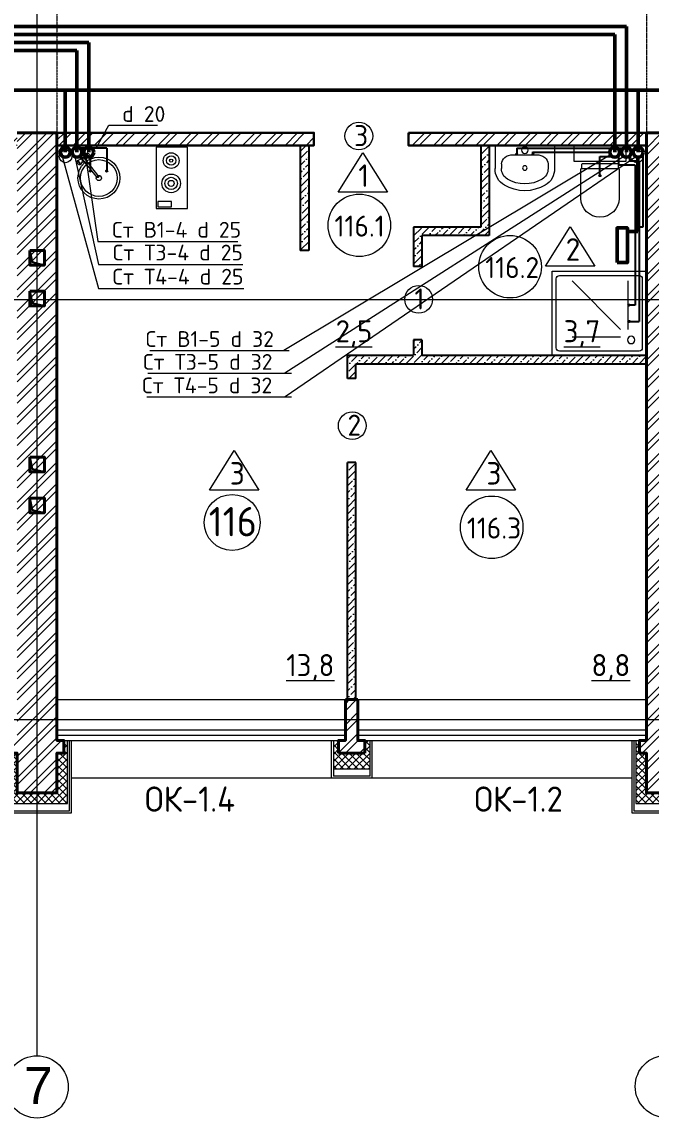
# Model space of a CAD drawing. Header units: millimetres. Extents: x -718 to 68664, y 3859 to 52864.
# Drawn here: x 43199 to 49197, y 27602 to 38046 of the extents above; entities that cross this region are included whole.
import ezdxf

# ---------------------------------------------------------------- set-up
doc = ezdxf.new("R2010")
doc.units = ezdxf.units.MM
doc.linetypes.add('ACAD_ISO02W100', pattern=[15, 12, -3])
doc.linetypes.add('ACAD_ISO04W100', pattern=[30, 24, -3, 0, -3])
doc.layers.add('SANTEH', color=30, linetype='Continuous')
for name, color, linetype, lineweight in [('Text', 7, 'Continuous', 15), ('ВК', 97, 'Continuous', 13), ('ГВС (Т3)', 10, 'Continuous', 50), ('ГВС (Т3)_20', 10, 'Continuous', 25), ('ГВС_циркуляция (Т4)', 6, 'Continuous', 50), ('ГВС_циркуляция (Т4)_20', 6, 'Continuous', 25), ('Ж-б_балка', 144, 'ACAD_ISO02W100', 9), ('Кирпич_перегородки_сущ', 46, 'Continuous', 25), ('Кирпич_стены', 56, 'Continuous', 40), ('Марк_пом', 250, 'Continuous', 15), ('Марка пола', 164, 'Continuous', 20), ('Марка_окна_двери', 166, 'Continuous', 13), ('Оборудование', 19, 'Continuous', 13), ('Окна', 164, 'Continuous', 15), ('Оси', 136, 'ACAD_ISO04W100', 9), ('Перегородки кирпичные новые', 26, 'Continuous', 30), ('Перегородки_новые_CКЦ', 146, 'Continuous', 25), ('Площадь_текст', 198, 'Continuous', 9), ('Утеплитель', 36, 'Continuous', 9), ('фасад_навесной', 250, 'Continuous', 15), ('ХВС (В1)', 5, 'Continuous', 50), ('ХВС (В1)_20', 5, 'Continuous', 25), ('Штрих_кирпич_план', 27, 'Continuous', 5), ('Штрих_перегородки_план_СКЦ', 116, 'Continuous', 5), ('Штрих_пл_кирп_пер_сущ', 116, 'Continuous', 5), ('Штрих_утеплитель_план', 27, 'Continuous', 5)]:
    doc.layers.add(name, color=color, linetype=linetype, lineweight=lineweight)
doc.styles.add('GOST Common_1', font='isocpeur.ttf', dxfattribs={"width": 0.95, "height": 45})
doc.styles.add('ISOCPEUR', font='isocpeur.ttf', dxfattribs={"width": 0.65})
doc.styles.get("Standard").update_dxf_attribs({"font": 'arial.ttf'})

# ---------------------------------------------------------------- blocks, each defined once
blk = doc.blocks.new('Dush')
at = {"layer": 'Оборудование'}
for p, q in [((0, -100), (-900, -100)), ((-900, -100), (-900, -900)), ((0, -900), (0, -100)), ((-860, -170), (-860, -830)), ((-70, -140), (-830, -140)), ((-726, -653), (-726, -191)), ((-653, -653), (-191, -191)), ((-40, -830), (-40, -170)), ((-653, -726), (-191, -726)), ((-900, -900), (0, -900)), ((-830, -860), (-70, -860))]:
    blk.add_line(p, q, dxfattribs=at)
blk.add_circle((-754, -754), 35, dxfattribs=at)
for centre, start, end in [((-830, -170), 90, 180), ((-70, -170), 0, 90), ((-830, -830), 180, 270), ((-70, -830), 270, 0)]:
    blk.add_arc(centre, 30, start, end, dxfattribs=at)
blk = doc.blocks.new('Basin 01_72')
for p, q in [((0, 350), (0, 171.8)), ((460, 350), (0, 350)), ((460, 350), (460, 171.8)), ((138.9, 278.2), (138.9, 278.2)), ((321.1, 278.2), (138.9, 278.2)), ((50, 207.5), (50, 171.8)), ((410, 207.5), (410, 171.8))]:
    blk.add_line(p, q)
for points in [[(138.9, 278.2), (121.6, 276.9), (104.9, 272.8), (89.5, 266.3), (76, 257.5), (65, 246.8), (56.8, 234.5), (51.7, 221.3), (50, 207.5)], [(410, 207.5), (408.3, 221.3), (403.2, 234.5), (395, 246.8), (384, 257.5), (370.5, 266.3), (355.1, 272.8), (338.4, 276.9), (321.1, 278.2)], [(0, 171.8), (1.2, 152.1), (5, 132.7), (11.1, 114.1), (19.5, 96.5), (30.1, 80.2), (42.7, 65.6), (56.9, 52.9), (72.7, 42.3)], [(50, 171.8), (50.8, 159.2), (53.2, 146.8), (57.1, 134.9), (62.5, 123.6), (69.3, 113.2), (77.3, 103.8), (86.4, 95.7), (96.5, 89)], [(363.5, 89), (373.6, 95.7), (382.7, 103.8), (390.7, 113.2), (397.5, 123.6), (402.9, 134.9), (406.8, 146.8), (409.2, 159.2), (410, 171.8)], [(387.3, 42.3), (403.1, 52.9), (417.3, 65.6), (429.9, 80.2), (440.5, 96.5), (448.9, 114.1), (455, 132.7), (458.8, 152.1), (460, 171.8)], [(96.5, 89), (128, 73.4), (161.1, 62.2), (195.3, 55.3), (230, 53), (264.7, 55.3), (298.9, 62.2), (332, 73.4), (363.5, 89)], [(72.7, 42.3), (109.8, 24), (148.8, 10.8), (189.1, 2.7), (230, 0), (270.9, 2.7), (311.2, 10.8), (350.2, 24), (387.3, 42.3)]]:
    blk.add_lwpolyline(points)
for centre, radius in [((230, 313.2), 25), ((230, 175.7), 17.5)]:
    blk.add_circle(centre, radius)

msp = doc.modelspace()

# ---------------------------------------------------------------- hatches: boundary and pattern name
at = {"true_color": 0x000000}
h = msp.add_hatch(color=18, dxfattribs=at)
h.dxf.hatch_style = 1
h.paths.add_polyline_path([(43273, 35870), (43296, 35759), (43413, 35730), (43273, 35730)])
h = msp.add_hatch(color=18, dxfattribs=at)
h.dxf.hatch_style = 1
h.paths.add_polyline_path([(43273, 35480), (43296, 35369), (43413, 35340), (43273, 35340)])
h = msp.add_hatch(color=18, dxfattribs=at)
h.dxf.hatch_style = 1
h.paths.add_polyline_path([(43273, 33900), (43296, 33789), (43413, 33760), (43273, 33760)])
h = msp.add_hatch(color=18, dxfattribs=at)
h.dxf.hatch_style = 1
h.paths.add_polyline_path([(43273, 33510), (43296, 33399), (43413, 33370), (43273, 33370)])
at = {"layer": 'Штрих_кирпич_план'}
h = msp.add_hatch(dxfattribs=at)
h.set_pattern_fill('ANSI32', color=256, scale=15)
h.set_pattern_definition([(45, (31448.45, 40962.52), (-101.0279, 101.0279), []), (45, (31515.8, 40962.52), (-101.0279, 101.0279), [])])
h.paths.add_polyline_path([(31533, 41110), (31343, 41110), (31343, 40740), (31533, 40740)], flags=17)
h.paths.add_polyline_path([(31343, 41110), (31153, 41110), (31153, 40740), (31343, 40740)], flags=17)
h.paths.add_polyline_path([(40403, 31590), (40283, 31590), (40283, 31200), (40218, 31200), (40218, 31080), (40468, 31080), (40468, 31200), (40403, 31200)])
h.paths.add_polyline_path([(16413, 47010), (16163, 47010), (16163, 41490), (16413, 41490)])
h.paths.add_polyline_path([(22033, 47520), (20093, 47520), (20093, 47400), (20158, 47400), (20158, 47010), (21523, 47010), (21523, 46750), (22033, 46750)])
h.paths.add_polyline_path([(19258, 47400), (19323, 47400), (19323, 47520), (18813, 47520), (18813, 47400), (18878, 47400), (18878, 47010), (19258, 47010)])
h.paths.add_polyline_path([(17958, 47400), (18023, 47400), (18023, 47520), (17513, 47520), (17513, 47400), (17578, 47400), (17578, 47010), (17958, 47010)])
h.paths.add_polyline_path([(16658, 47400), (16723, 47400), (16723, 47520), (16083, 47520), (16083, 47400), (16148, 47400), (16148, 47010), (16658, 47010)])
h.paths.add_polyline_path([(15358, 47400), (15423, 47400), (15423, 47520), (14913, 47520), (14913, 47400), (14978, 47400), (14978, 47010), (15358, 47010)])
h.paths.add_polyline_path([(13723, 47010), (13723, 47520), (14253, 47520), (14253, 47400), (14188, 47400), (14188, 47010)])
h.paths.add_polyline_path([(12823, 47520), (10363, 47520), (10363, 45840), (10483, 45840), (10483, 45905), (10873, 45905), (10873, 47010), (12823, 47010)])
h.paths.add_polyline_path([(10873, 44725), (10483, 44725), (10483, 44790), (10363, 44790), (10363, 44410), (10483, 44410), (10483, 44475), (10873, 44475)])
h.paths.add_polyline_path([(10873, 43295), (10483, 43295), (10483, 43360), (10363, 43360), (10363, 42980), (10483, 42980), (10483, 43045), (10873, 43045)])
h.paths.add_polyline_path([(22768, 35910), (22033, 35910), (22033, 39560), (21653, 39560), (21653, 35655), (21653, 35080), (22033, 35080), (22033, 35400), (22768, 35400)])
h.paths.add_polyline_path([(22358, 41500), (22423, 41500), (22423, 41620), (22033, 41620), (22033, 44030), (21913, 44030), (21913, 43965), (21523, 43965), (21523, 41490), (15533, 41490), (15533, 41110), (21653, 41110), (21653, 40860), (22033, 40860), (22033, 41110), (22358, 41110)])
h.paths.add_polyline_path([(22033, 45460), (21523, 45460), (21523, 44885), (21913, 44885), (21913, 44820), (22033, 44820)])
h.paths.add_polyline_path([(23658, 41500), (23723, 41500), (23723, 41620), (23213, 41620), (23213, 41500), (23278, 41500), (23278, 41110), (23658, 41110)])
h.paths.add_polyline_path([(25738, 41500), (25803, 41500), (25803, 41620), (25533, 41620), (25023, 41620), (24513, 41620), (24513, 41500), (24578, 41500), (24578, 41110), (25023, 41110), (25023, 40860), (25533, 40860), (25533, 41110), (25738, 41110)])
h.paths.add_polyline_path([(27038, 41500), (27103, 41500), (27103, 41620), (26593, 41620), (26593, 41500), (26658, 41500), (26658, 41110), (27038, 41110)])
h.paths.add_polyline_path([(28728, 41500), (28793, 41500), (28793, 41620), (27893, 41620), (27893, 41500), (27958, 41500), (27958, 41110), (28728, 41110)])
h.paths.add_polyline_path([(30028, 41500), (30093, 41500), (30093, 41620), (29583, 41620), (29583, 41500), (29648, 41500), (29648, 41110), (30028, 41110)])
h.paths.add_polyline_path([(31738, 41500), (31803, 41500), (31803, 41620), (31533, 41620), (31533, 42000), (31153, 42000), (31153, 41620), (30883, 41620), (30883, 41500), (30948, 41500), (30948, 41110), (31738, 41110)])
h.paths.add_polyline_path([(33038, 41500), (33103, 41500), (33103, 41620), (32593, 41620), (32593, 41500), (32658, 41500), (32658, 41110), (33038, 41110)], flags=17)
h.paths.add_polyline_path([(35863, 41620), (33763, 41620), (33763, 41500), (33828, 41500), (33828, 41110), (35863, 41110)], flags=17)
h.paths.add_polyline_path([(37738, 41500), (37803, 41500), (37803, 41620), (37533, 41620), (37533, 42000), (37153, 42000), (37153, 41620), (36893, 41620), (36893, 41110), (37153, 41110), (37158, 39000), (31538, 39000), (31533, 39240), (31153, 39240), (31153, 38370), (31533, 38370), (31533, 38490), (37533, 38490), (37533, 41110), (37738, 41110)])
h.paths.add_polyline_path([(39038, 41500), (39103, 41500), (39103, 41620), (38593, 41620), (38593, 41500), (38658, 41500), (38658, 41110), (39038, 41110)])
h.paths.add_polyline_path([(40728, 41500), (40793, 41500), (40793, 41620), (39893, 41620), (39893, 41500), (39958, 41500), (39958, 41110), (40728, 41110)])
h.paths.add_polyline_path([(42028, 41500), (42093, 41500), (42093, 41620), (41583, 41620), (41583, 41500), (41648, 41500), (41648, 41110), (42028, 41110)])
h.paths.add_polyline_path([(43738, 41500), (43803, 41500), (43803, 41620), (43533, 41620), (43533, 42000), (43153, 42000), (43153, 41620), (42883, 41620), (42883, 41500), (42948, 41500), (42948, 41110), (43153, 41110), (43153, 38490), (43533, 38490), (43533, 41110), (43738, 41110)])
h.paths.add_polyline_path([(45038, 41500), (45103, 41500), (45103, 41620), (44593, 41620), (44593, 41500), (44658, 41500), (44658, 41110), (45038, 41110)])
h.paths.add_polyline_path([(46728, 41500), (46793, 41500), (46793, 41620), (45893, 41620), (45893, 41500), (45958, 41500), (45958, 41110), (46728, 41110)])
h.paths.add_polyline_path([(48028, 41500), (48093, 41500), (48093, 41620), (47583, 41620), (47583, 41500), (47648, 41500), (47648, 41110), (48028, 41110)])
h.paths.add_polyline_path([(49738, 41500), (49803, 41500), (49803, 41620), (49533, 41620), (49533, 42000), (49153, 42000), (49153, 41620), (48883, 41620), (48883, 41500), (48948, 41500), (48948, 41110), (49153, 41110), (49153, 38490), (49533, 38490), (49533, 38610), (49533, 41110), (49738, 41110)])
h.paths.add_polyline_path([(51038, 41500), (51103, 41500), (51103, 41620), (50593, 41620), (50593, 41500), (50658, 41500), (50658, 41110), (51038, 41110)])
h.paths.add_polyline_path([(52728, 41500), (52793, 41500), (52793, 41620), (51893, 41620), (51893, 41500), (51958, 41500), (51958, 41110), (52728, 41110)])
h.paths.add_polyline_path([(54028, 41500), (54093, 41500), (54093, 41620), (53583, 41620), (53583, 41500), (53648, 41500), (53648, 41110), (54028, 41110)])
h.paths.add_polyline_path([(55663, 42000), (55153, 42000), (55153, 41620), (54883, 41620), (54883, 41500), (54948, 41500), (54948, 41110), (55153, 41110), (55153, 38340), (55663, 38340), (55663, 39710), (57638, 39710), (57638, 40100), (57703, 40100), (57703, 40220), (55663, 40220)])
h.paths.add_polyline_path([(61473, 40220), (59403, 40220), (59403, 40100), (59468, 40100), (59468, 39710), (60963, 39710), (60963, 39005), (61353, 39005), (61353, 38940), (61473, 38940)])
h.paths.add_polyline_path([(61473, 37910), (61353, 37910), (61353, 37845), (60963, 37845), (60963, 36880), (61473, 36880)])
h.paths.add_polyline_path([(61473, 35590), (60963, 35590), (58988, 35590), (58988, 35200), (58923, 35200), (58923, 35080), (58988, 35080), (61473, 35080)])
h.paths.add_polyline_path([(57158, 35590), (55663, 35590), (55663, 37140), (55153, 37140), (55153, 31590), (55153, 31200), (55088, 31200), (55088, 31080), (55153, 31080), (55153, 30700), (55663, 30700), (55663, 31080), (55663, 35080), (57223, 35080), (57223, 35200), (57158, 35200)])
h.paths.add_polyline_path([(52468, 31200), (52403, 31200), (52403, 31590), (52283, 31590), (52283, 31200), (52218, 31200), (52218, 31080), (52468, 31080)])
h.paths.add_polyline_path([(49533, 31590), (49533, 36990), (49153, 36990), (49153, 31590), (49153, 31200), (49088, 31200), (49088, 31080), (49153, 31080), (49153, 30700), (49533, 30700), (49533, 31080), (49598, 31080), (49598, 31200), (49533, 31200)])
h.paths.add_polyline_path([(46468, 31200), (46403, 31200), (46403, 31590), (46283, 31590), (46283, 31200), (46218, 31200), (46218, 31080), (46468, 31080)])
h.paths.add_polyline_path([(43598, 31200), (43533, 31200), (43533, 31590), (43533, 36990), (43153, 36990), (43153, 31590), (43153, 31200), (43088, 31200), (43088, 31080), (43153, 31080), (43153, 30700), (43533, 30700), (43533, 31080), (43598, 31080)])
h.paths.add_polyline_path([(37533, 31590), (37533, 36990), (37153, 36990), (37153, 31590), (37153, 31200), (37088, 31200), (37088, 31080), (37153, 31080), (37153, 30700), (37533, 30700), (37533, 31080), (37598, 31080), (37598, 31200), (37533, 31200)])
h.paths.add_polyline_path([(34403, 31590), (34283, 31590), (34283, 31200), (34218, 31200), (34218, 31080), (34468, 31080), (34468, 31200), (34403, 31200)])
h.paths.add_polyline_path([(31533, 31590), (31533, 36400), (31153, 36400), (31153, 31590), (31153, 31200), (31088, 31200), (31088, 31080), (31153, 31080), (31153, 30700), (31533, 30700), (31533, 31080), (31598, 31080), (31598, 31200), (31533, 31200)])
h.paths.add_polyline_path([(31533, 37170), (31153, 37170), (31153, 36400), (31533, 36400)])
h.paths.add_polyline_path([(28403, 31590), (28283, 31590), (28283, 31200), (28218, 31200), (28218, 31080), (28468, 31080), (28468, 31200), (28403, 31200)])
h.paths.add_polyline_path([(25533, 34295), (25143, 34295), (25143, 34360), (25023, 34360), (25023, 34035), (25023, 31080), (25023, 30700), (25533, 30700), (25533, 31080), (25598, 31080), (25598, 31200), (25533, 31200), (25533, 31590)])
h.paths.add_polyline_path([(25533, 37252), (25023, 37252), (25023, 35910), (24448, 35910), (24448, 35400), (25023, 35400), (25023, 35150), (25143, 35150), (25143, 35215), (25533, 35215)])
h.paths.add_polyline_path([(25533, 39560), (25023, 39560), (25023, 38660), (25533, 38660)])
h.paths.add_polyline_path([(12666, 41110), (12666, 41490), (10873, 41490), (10873, 41865), (10483, 41865), (10483, 41930), (10363, 41930), (10363, 35080), (10363, 34635), (10873, 34635), (10873, 35080), (10873, 41110)])
at = {"layer": 'Штрих_перегородки_план_СКЦ'}
h = msp.add_hatch(dxfattribs=at)
h.set_pattern_fill('ANSI36', color=256, scale=15)
h.set_pattern_definition([(45, (-66363.263, 98365.506), (25.25697, 92.608891), [119.0625, -23.8125, 0, -23.8125])])
h.paths.add_polyline_path([(45933, 36870), (45853, 36870), (45853, 35870), (45933, 35870)])
h.paths.add_polyline_path([(47653, 36870), (47573, 36870), (47573, 36090), (46933, 36090), (46933, 35716), (47013, 35716), (47013, 36010), (47653, 36010)])
h.paths.add_polyline_path([(49153, 34870), (48253, 34870), (47013, 34870), (47013, 35016), (46933, 35016), (46933, 34870), (46303, 34870), (46303, 34650), (46383, 34650), (46383, 34790), (49153, 34790)])
h.paths.add_polyline_path([(46383, 33850), (46303, 33850), (46303, 31590), (46383, 31590)])
at = {"layer": 'Штрих_пл_кирп_пер_сущ'}
h = msp.add_hatch(dxfattribs=at)
h.set_pattern_fill('ANSI32', color=256, scale=15)
h.set_pattern_definition([(45, (-66363.26, 98365.5), (-101.02788, 101.02788), []), (45, (-66295.91, 98365.5), (-101.02788, 101.02788), [])])
h.paths.add_polyline_path([(39433, 36990), (37533, 36990), (37533, 36870), (39383, 36870), (39433, 36870)])
h.paths.add_polyline_path([(43153, 36990), (40233, 36990), (40233, 36870), (43153, 36870)])
h.paths.add_polyline_path([(45983, 36990), (43533, 36990), (43533, 36870), (45983, 36870)])
h.paths.add_polyline_path([(49153, 36990), (46883, 36990), (46883, 36870), (49153, 36870)])
h.paths.add_polyline_path([(51803, 36990), (49533, 36990), (49533, 36870), (51803, 36870)])
h.paths.add_polyline_path([(55153, 36990), (52703, 36990), (52703, 36870), (55153, 36870)])
at = {"layer": 'Штрих_утеплитель_план'}
h = msp.add_hatch(dxfattribs=at)
h.set_pattern_fill('ANSI37', color=256, scale=15)
h.set_pattern_definition([(45, (-66363.263, 98365.506), (-33.67596, 33.67596), []), (135, (-66363.263, 98365.506), (-33.67596, -33.67596), [])])
h.paths.add_polyline_path([(54123, 41770), (53553, 41770), (53553, 41500), (53583, 41500), (53583, 41620), (54093, 41620), (54093, 41500), (54123, 41500)])
h.paths.add_polyline_path([(55813, 42100), (55053, 42100), (55053, 41770), (54853, 41770), (54853, 41500), (54883, 41500), (54883, 41620), (55153, 41620), (55153, 42000), (55663, 42000), (55663, 40220), (57703, 40220), (57703, 40100), (57733, 40100), (57733, 40370), (55813, 40370)])
h.paths.add_polyline_path([(61623, 40370), (59373, 40370), (59373, 40100), (59403, 40100), (59403, 40220), (61473, 40220), (61473, 39900), (61623, 39900)])
h.paths.add_polyline_path([(61623, 39900), (61473, 39900), (61473, 38940), (61353, 38940), (61353, 38910), (61623, 38910)])
h.paths.add_polyline_path([(61623, 37940), (61353, 37940), (61353, 37910), (61473, 37910), (61473, 36880), (61343, 36880), (61343, 36850), (61623, 36850)])
h.paths.add_polyline_path([(61623, 35620), (61343, 35620), (61343, 35590), (61473, 35590), (61473, 35080), (61343, 35080), (61343, 34930), (61623, 34930)])
h.paths.add_polyline_path([(61343, 35080), (58923, 35080), (58923, 35200), (58893, 35200), (58893, 34930), (61343, 34930)])
h.paths.add_polyline_path([(57253, 35200), (57223, 35200), (57223, 35080), (55663, 35080), (55663, 31080), (55663, 30700), (55343, 30700), (55343, 30600), (55813, 30600), (55813, 34930), (57253, 34930)])
h.paths.add_polyline_path([(55343, 30700), (55153, 30700), (55153, 31080), (55088, 31080), (55088, 31200), (55053, 31200), (55053, 30600), (55343, 30600)])
h.paths.add_polyline_path([(52518, 31200), (52468, 31200), (52468, 31080), (52218, 31080), (52218, 31200), (52168, 31200), (52168, 30930), (52518, 30930)])
h.paths.add_polyline_path([(49633, 31200), (49598, 31200), (49598, 31080), (49533, 31080), (49533, 30700), (49343, 30700), (49343, 30600), (49633, 30600)])
h.paths.add_polyline_path([(49343, 30700), (49153, 30700), (49153, 31080), (49088, 31080), (49088, 31200), (49053, 31200), (49053, 30600), (49343, 30600)])
h.paths.add_polyline_path([(46518, 31200), (46468, 31200), (46468, 31080), (46218, 31080), (46218, 31200), (46168, 31200), (46168, 30930), (46518, 30930)])
h.paths.add_polyline_path([(43633, 31200), (43598, 31200), (43598, 31080), (43533, 31080), (43533, 30700), (43343, 30700), (43343, 30600), (43633, 30600)])
h.paths.add_polyline_path([(43343, 30700), (43153, 30700), (43153, 31080), (43088, 31080), (43088, 31200), (43053, 31200), (43053, 30600), (43343, 30600)])
h.paths.add_polyline_path([(40518, 31200), (40468, 31200), (40468, 31080), (40218, 31080), (40218, 31200), (40168, 31200), (40168, 30930), (40518, 30930)])
h.paths.add_polyline_path([(37633, 31200), (37598, 31200), (37598, 31080), (37533, 31080), (37533, 30700), (37343, 30700), (37343, 30600), (37633, 30600)])
h.paths.add_polyline_path([(37343, 30700), (37153, 30700), (37153, 31080), (37088, 31080), (37088, 31200), (37053, 31200), (37053, 30600), (37343, 30600)])
h.paths.add_polyline_path([(34518, 31200), (34468, 31200), (34468, 31080), (34218, 31080), (34218, 31200), (34168, 31200), (34168, 30930), (34518, 30930)])
h.paths.add_polyline_path([(31633, 31200), (31598, 31200), (31598, 31080), (31533, 31080), (31533, 30700), (31343, 30700), (31343, 30600), (31633, 30600)])
h.paths.add_polyline_path([(31343, 30700), (31153, 30700), (31153, 31080), (31088, 31080), (31088, 31200), (31053, 31200), (31053, 30600), (31343, 30600)])
h.paths.add_polyline_path([(28518, 31200), (28468, 31200), (28468, 31080), (28218, 31080), (28218, 31200), (28168, 31200), (28168, 30930), (28518, 30930)])
h.paths.add_polyline_path([(25633, 31200), (25598, 31200), (25598, 31080), (25533, 31080), (25533, 30700), (25343, 30700), (25343, 30600), (25633, 30600)])
h.paths.add_polyline_path([(25343, 30700), (25023, 30700), (25023, 31080), (25023, 31400), (24873, 31400), (24873, 30600), (25343, 30600)])
h.paths.add_polyline_path([(25023, 34360), (25143, 34360), (25143, 34390), (24873, 34390), (24873, 31400), (25023, 31400)])
h.paths.add_polyline_path([(25023, 35400), (24448, 35400), (24418, 35400), (24418, 35250), (24873, 35250), (24873, 35120), (25143, 35120), (25143, 35150), (25023, 35150)])
h.paths.add_polyline_path([(22798, 35400), (22768, 35400), (22768, 35400), (22033, 35400), (22033, 35080), (21843, 35080), (21843, 34980), (22133, 34980), (22133, 35250), (22798, 35250)])
h.paths.add_polyline_path([(21843, 35080), (21653, 35080), (21653, 35200), (21553, 35200), (21553, 34980), (21843, 34980)])
h.paths.add_polyline_path([(19343, 35200), (19243, 35200), (19243, 35080), (18863, 35080), (18863, 35200), (18763, 35200), (18763, 34930), (19343, 34930)])
h.paths.add_polyline_path([(16263, 35080), (16073, 35080), (16073, 35200), (15973, 35200), (15973, 34930), (16263, 34930)])
h.paths.add_polyline_path([(16553, 35200), (16453, 35200), (16453, 35080), (16263, 35080), (16263, 34930), (16553, 34930)])
h.paths.add_polyline_path([(13763, 35200), (13663, 35200), (13663, 35080), (13283, 35080), (13283, 35200), (13183, 35200), (13183, 34930), (13763, 34930)])
h.paths.add_polyline_path([(10973, 35200), (10873, 35200), (10873, 35080), (10873, 34635), (10683, 34635), (10683, 34535), (10973, 34535)])
h.paths.add_polyline_path([(10363, 35080), (10363, 35400), (10213, 35400), (10213, 34535), (10683, 34535), (10683, 34635), (10363, 34635)])
h.paths.add_polyline_path([(10363, 41300), (10213, 41300), (10213, 35400), (10363, 35400)])
h.paths.add_polyline_path([(10363, 41930), (10483, 41930), (10483, 41960), (10213, 41960), (10213, 41300), (10363, 41300)])
h.paths.add_polyline_path([(10363, 43360), (10483, 43360), (10483, 43390), (10213, 43390), (10213, 42950), (10483, 42950), (10483, 42980), (10363, 42980)])
h.paths.add_polyline_path([(10363, 44790), (10483, 44790), (10483, 44820), (10213, 44820), (10213, 44380), (10483, 44380), (10483, 44410), (10363, 44410)])
h.paths.add_polyline_path([(10363, 47200), (10213, 47200), (10213, 45810), (10483, 45810), (10483, 45840), (10363, 45840)])
h.paths.add_polyline_path([(10363, 47520), (12823, 47520), (12823, 47310), (12853, 47310), (12853, 47670), (10213, 47670), (10213, 47200), (10363, 47200)])
h.paths.add_polyline_path([(14283, 47670), (13693, 47670), (13693, 47310), (13723, 47310), (13723, 47520), (14253, 47520), (14253, 47400), (14283, 47400)])
h.paths.add_polyline_path([(15453, 47670), (14883, 47670), (14883, 47400), (14913, 47400), (14913, 47520), (15423, 47520), (15423, 47400), (15453, 47400)])
h.paths.add_polyline_path([(16753, 47670), (16053, 47670), (16053, 47400), (16083, 47400), (16083, 47520), (16723, 47520), (16723, 47400), (16753, 47400)])
h.paths.add_polyline_path([(18053, 47670), (17483, 47670), (17483, 47400), (17513, 47400), (17513, 47520), (18023, 47520), (18023, 47400), (18053, 47400)])
h.paths.add_polyline_path([(19353, 47670), (18783, 47670), (18783, 47400), (18813, 47400), (18813, 47520), (19323, 47520), (19323, 47400), (19353, 47400)])
h.paths.add_polyline_path([(22183, 47670), (20063, 47670), (20063, 47400), (20093, 47400), (20093, 47520), (22033, 47520), (22033, 46750), (21843, 46750), (21843, 46720), (22183, 46720)])
h.paths.add_polyline_path([(22183, 45490), (21843, 45490), (21843, 45460), (22033, 45460), (22033, 44820), (21913, 44820), (21913, 44790), (22183, 44790)])
h.paths.add_polyline_path([(22183, 44060), (21913, 44060), (21913, 44030), (22033, 44030), (22033, 41620), (22423, 41620), (22423, 41500), (22453, 41500), (22453, 41770), (22183, 41770)])
h.paths.add_polyline_path([(23753, 41770), (23183, 41770), (23183, 41500), (23213, 41500), (23213, 41620), (23723, 41620), (23723, 41500), (23753, 41500)])
h.paths.add_polyline_path([(25833, 41770), (24483, 41770), (24483, 41500), (24513, 41500), (24513, 41620), (25023, 41620), (25533, 41620), (25803, 41620), (25803, 41500), (25833, 41500)])
h.paths.add_polyline_path([(27133, 41770), (26563, 41770), (26563, 41500), (26593, 41500), (26593, 41620), (27103, 41620), (27103, 41500), (27133, 41500)])
h.paths.add_polyline_path([(28823, 41770), (27863, 41770), (27863, 41500), (27893, 41500), (27893, 41620), (28793, 41620), (28793, 41500), (28823, 41500)])
h.paths.add_polyline_path([(30123, 41770), (29553, 41770), (29553, 41500), (29583, 41500), (29583, 41620), (30093, 41620), (30093, 41500), (30123, 41500)])
h.paths.add_polyline_path([(31153, 42000), (31533, 42000), (31533, 41620), (31803, 41620), (31803, 41500), (31833, 41500), (31833, 41770), (31633, 41770), (31633, 42100), (31053, 42100), (31053, 41770), (30853, 41770), (30853, 41500), (30883, 41500), (30883, 41620), (31153, 41620)])
h.paths.add_polyline_path([(33133, 41770), (32563, 41770), (32563, 41500), (32593, 41500), (32593, 41620), (33103, 41620), (33103, 41500), (33133, 41500)])
h.paths.add_polyline_path([(35893, 41770), (33733, 41770), (33733, 41500), (33763, 41500), (33763, 41620), (35863, 41620), (35863, 41340), (35893, 41340)])
h.paths.add_polyline_path([(37153, 42000), (37533, 42000), (37533, 41620), (37803, 41620), (37803, 41500), (37833, 41500), (37833, 41770), (37633, 41770), (37633, 42100), (37053, 42100), (37053, 41770), (36863, 41770), (36863, 41340), (36879, 41340), (36893, 41340), (36893, 41620), (37153, 41620)])
h.paths.add_polyline_path([(39133, 41770), (38563, 41770), (38563, 41500), (38593, 41500), (38593, 41620), (39103, 41620), (39103, 41500), (39133, 41500)])
h.paths.add_polyline_path([(40823, 41770), (39863, 41770), (39863, 41500), (39893, 41500), (39893, 41620), (40793, 41620), (40793, 41500), (40823, 41500)])
h.paths.add_polyline_path([(42123, 41770), (41553, 41770), (41553, 41500), (41583, 41500), (41583, 41620), (42093, 41620), (42093, 41500), (42123, 41500)])
h.paths.add_polyline_path([(43153, 42000), (43533, 42000), (43533, 41620), (43803, 41620), (43803, 41500), (43833, 41500), (43833, 41770), (43633, 41770), (43633, 42100), (43053, 42100), (43053, 41770), (42853, 41770), (42853, 41500), (42883, 41500), (42883, 41620), (43153, 41620)])
h.paths.add_polyline_path([(45133, 41770), (44563, 41770), (44563, 41500), (44593, 41500), (44593, 41620), (45103, 41620), (45103, 41500), (45133, 41500)])
h.paths.add_polyline_path([(46823, 41770), (45863, 41770), (45863, 41500), (45893, 41500), (45893, 41620), (46793, 41620), (46793, 41500), (46823, 41500)])
h.paths.add_polyline_path([(48123, 41770), (47553, 41770), (47553, 41500), (47583, 41500), (47583, 41620), (48093, 41620), (48093, 41500), (48123, 41500)])
h.paths.add_polyline_path([(49153, 42000), (49533, 42000), (49533, 41620), (49803, 41620), (49803, 41500), (49833, 41500), (49833, 41770), (49633, 41770), (49633, 42100), (49053, 42100), (49053, 41770), (48853, 41770), (48853, 41500), (48883, 41500), (48883, 41620), (49153, 41620)])
h.paths.add_polyline_path([(51133, 41770), (50563, 41770), (50563, 41500), (50593, 41500), (50593, 41620), (51103, 41620), (51103, 41500), (51133, 41500)])
h.paths.add_polyline_path([(52823, 41770), (51863, 41770), (51863, 41500), (51893, 41500), (51893, 41620), (52793, 41620), (52793, 41500), (52823, 41500)])

# ---------------------------------------------------------------- linework, layer by layer
for points in [[(43273, 35870), (43296, 35759), (43413, 35730), (43273, 35730), (43273, 35870)], [(43273, 35480), (43296, 35369), (43413, 35340), (43273, 35340), (43273, 35480)], [(43273, 33900), (43296, 33789), (43413, 33760), (43273, 33760), (43273, 33900)], [(43273, 33510), (43296, 33399), (43413, 33370), (43273, 33370), (43273, 33510)]]:
    msp.add_lwpolyline(points)
at = {"layer": 'Text'}
for points in [[(43908, 36845), (44027, 37064)], [(44027, 37064), (44492, 37064)], [(43584, 36767), (43928, 35506)], [(43806, 36768), (43924, 35954)], [(48810, 36780), (45695, 34916)], [(43705, 36761), (43930, 35736)], [(48938, 36764), (45705, 34699)], [(49053, 36762), (45709, 34475)], [(43924, 35954), (45258, 35954)], [(43930, 35736), (45305, 35736)], [(43928, 35506), (45315, 35506)], [(44420, 34916), (45747, 34916)], [(44400, 34699), (45769, 34699)], [(44389, 34475), (45769, 34475)]]:
    msp.add_lwpolyline(points, dxfattribs=at)
at = {"layer": 'ВК'}
for centre in [(43615, 36765), (49062, 36765)]:
    msp.add_circle(centre, 60, dxfattribs=at)
at = {"layer": 'ГВС (Т3)'}
for p, q in [((30769, 38000), (48962, 38003)), ((48962, 36805), (48962, 38003)), ((30544, 37773), (43724, 37775)), ((43724, 36805), (43724, 37775))]:
    msp.add_line(p, q, dxfattribs=at)
for centre in [(43724, 36805), (48962, 36805)]:
    msp.add_circle(centre, 47.2, dxfattribs=at)
at = {"layer": 'ГВС (Т3)_20'}
for p, q in [((44008, 36845), (43748, 36845)), ((44008, 36845), (44008, 36626)), ((47916, 36844), (47916, 36786)), ((48995, 36720), (48995, 36770)), ((49082, 36720), (48995, 36720)), ((49082, 36720), (49082, 35192)), ((48987, 35192), (49082, 35192))]:
    msp.add_line(p, q, dxfattribs=at)
at = {"layer": 'ГВС (Т3)_20', "lineweight": -2}
msp.add_line((47916, 36844), (48938, 36845), dxfattribs=at)
at = {"layer": 'ГВС (Т3)_20'}
for centre in [(47916, 36786), (44008, 36626), (48987, 35192)]:
    msp.add_circle(centre, 6.81, dxfattribs=at)
at = {"layer": 'ГВС_циркуляция (Т4)'}
for p, q in [((30169, 37396), (49612, 37396)), ((43612, 36805), (43612, 37396)), ((49074, 36805), (49074, 37396)), ((49071, 36752), (49071, 36050)), ((49071, 36050), (48972, 36050))]:
    msp.add_line(p, q, dxfattribs=at)
msp.add_lwpolyline([(48873, 35754), (48972, 35754), (48972, 36084), (48873, 36084)], close=True, dxfattribs=at)
for centre in [(43612, 36805), (49074, 36805)]:
    msp.add_circle(centre, 47.2, dxfattribs=at)
at = {"layer": 'ГВС_циркуляция (Т4)_20'}
for p, q in [((49119, 36791), (49119, 36091)), ((49119, 36091), (49082, 36091))]:
    msp.add_line(p, q, dxfattribs=at)
at = {"layer": 'Ж-б_балка', "ltscale": 0.1}
for p, q in [((43533, 38490), (43533, 36990)), ((49153, 38490), (49153, 36990))]:
    msp.add_line(p, q, dxfattribs=at)
at = {"layer": 'Кирпич_перегородки_сущ'}
for p, q in [((43533, 36990), (45983, 36990)), ((45983, 36990), (45983, 36870)), ((46883, 36990), (49153, 36990)), ((46883, 36990), (46883, 36870)), ((43533, 36870), (45983, 36870)), ((46883, 36870), (49153, 36870))]:
    msp.add_line(p, q, dxfattribs=at)
at = {"layer": 'Кирпич_стены'}
for p, q in [((43153, 36990), (43533, 36990)), ((49153, 36990), (49533, 36990))]:
    msp.add_line(p, q, dxfattribs=at)
at = {"layer": 'Кирпич_стены', "lineweight": 15}
msp.add_line((43533, 31590), (49153, 31590), dxfattribs=at)
at = {"layer": 'Кирпич_стены'}
for points in [[(43533, 31590), (43533, 36990)], [(49153, 36990), (49153, 31590)], [(43533, 31590), (43533, 31200), (43598, 31200), (43598, 31080), (43533, 31080)], [(46283, 31590), (46283, 31200), (46218, 31200), (46218, 31080)], [(46403, 31590), (46283, 31590)], [(46403, 31590), (46403, 31200), (46468, 31200), (46468, 31080)], [(49153, 31590), (49153, 31200), (49088, 31200), (49088, 31080), (49153, 31080)], [(43088, 31080), (43153, 31080), (43153, 30700), (43533, 30700), (43533, 31080), (43598, 31080)], [(46218, 31080), (46468, 31080)], [(49088, 31080), (49153, 31080), (49153, 30700), (49533, 30700), (49533, 31080), (49598, 31080)]]:
    msp.add_lwpolyline(points, dxfattribs=at)
for points in [[(43273, 35870), (43413, 35870), (43413, 35730), (43273, 35730)], [(43273, 35480), (43413, 35480), (43413, 35340), (43273, 35340)], [(43273, 33900), (43413, 33900), (43413, 33760), (43273, 33760)], [(43273, 33510), (43413, 33510), (43413, 33370), (43273, 33370)]]:
    msp.add_lwpolyline(points, close=True, dxfattribs=at)
at = {"layer": 'Марк_пом'}
for centre, radius in [((46416, 36108), 298), ((47853, 35714), 298), ((45204, 33277), 267), ((47678, 33231), 298)]:
    msp.add_circle(centre, radius, dxfattribs=at)
at = {"layer": 'Марка пола', "ltscale": 100}
for points in [[(46449, 36799), (46684, 36423), (46214, 36423), (46449, 36799)], [(48425, 36095), (48661, 35719), (48190, 35719), (48425, 36095)], [(45224, 33962), (45459, 33585), (44988, 33585), (45224, 33962)], [(47669, 33962), (47905, 33585), (47434, 33585), (47669, 33962)]]:
    msp.add_lwpolyline(points, dxfattribs=at)
at = {"layer": 'Марка_окна_двери'}
for centre in [(46411, 36959), (46981, 35403), (46348, 34199)]:
    msp.add_circle(centre, 132, dxfattribs=at)
at = {"layer": 'Оборудование', "linetype": 'Continuous'}
for p, q in [((43793, 36764), (43815, 36797)), ((43814, 36794), (43815, 36797)), ((43815, 36789), (43814, 36794)), ((43815, 36797), (43818, 36797)), ((43817, 36783), (43815, 36789)), ((43821, 36776), (43817, 36783)), ((43818, 36797), (43825, 36798)), ((43821, 36795), (43822, 36797)), ((43822, 36791), (43821, 36795)), ((43827, 36770), (43821, 36776)), ((43822, 36797), (43825, 36798)), ((43824, 36786), (43822, 36791)), ((43827, 36780), (43824, 36786)), ((43825, 36798), (43828, 36796)), ((43832, 36775), (43827, 36780)), ((43832, 36764), (43827, 36770)), ((43828, 36796), (43833, 36793)), ((43836, 36770), (43832, 36775)), ((43833, 36793), (43838, 36789)), ((43841, 36767), (43836, 36770)), ((43838, 36789), (43842, 36783)), ((43845, 36766), (43841, 36767)), ((43842, 36783), (43845, 36778)), ((43845, 36778), (43848, 36772)), ((43847, 36766), (43845, 36766)), ((43848, 36768), (43847, 36766)), ((43847, 36762), (43848, 36768)), ((43848, 36772), (43848, 36768)), ((43724, 36721), (43723, 36715)), ((43723, 36715), (43724, 36718)), ((43723, 36711), (43723, 36715)), ((43725, 36706), (43723, 36711)), ((43724, 36721), (43726, 36724)), ((43724, 36718), (43726, 36718)), ((43729, 36701), (43725, 36706)), ((43762, 36739), (43726, 36724)), ((43726, 36724), (43729, 36725)), ((43726, 36718), (43730, 36717)), ((43729, 36725), (43733, 36723)), ((43733, 36695), (43729, 36701)), ((43730, 36717), (43735, 36714)), ((43733, 36723), (43739, 36720)), ((43738, 36691), (43733, 36695)), ((43735, 36714), (43739, 36709)), ((43742, 36687), (43738, 36691)), ((43739, 36720), (43744, 36714)), ((43739, 36709), (43744, 36704)), ((43746, 36686), (43742, 36687)), ((43744, 36714), (43749, 36708)), ((43744, 36704), (43747, 36698)), ((43749, 36687), (43746, 36686)), ((43753, 36686), (43746, 36686)), ((43747, 36698), (43749, 36693)), ((43749, 36708), (43754, 36701)), ((43749, 36693), (43750, 36689)), ((43750, 36689), (43749, 36687)), ((43756, 36687), (43753, 36686)), ((43754, 36701), (43756, 36695)), ((43777, 36720), (43756, 36687)), ((43756, 36695), (43757, 36690)), ((43757, 36690), (43756, 36687)), ((43769, 36745), (43771, 36751)), ((43769, 36739), (43769, 36745)), ((43771, 36734), (43769, 36739)), ((43770, 36745), (43772, 36750)), ((43770, 36739), (43770, 36745)), ((43771, 36734), (43770, 36739)), ((43771, 36751), (43775, 36755)), ((43774, 36729), (43771, 36734)), ((43775, 36730), (43771, 36734)), ((43772, 36750), (43775, 36754)), ((43779, 36726), (43774, 36729)), ((43775, 36755), (43780, 36758)), ((43775, 36754), (43780, 36757)), ((43780, 36727), (43775, 36730)), ((43776, 36744), (43777, 36747)), ((43776, 36740), (43776, 36744)), ((43777, 36737), (43776, 36740)), ((43777, 36747), (43779, 36750)), ((43777, 36741), (43778, 36743)), ((43778, 36738), (43777, 36741)), ((43779, 36734), (43777, 36737)), ((43778, 36743), (43779, 36746)), ((43908, 36577), (43778, 36738)), ((43779, 36750), (43782, 36751)), ((43779, 36746), (43780, 36748)), ((43782, 36733), (43779, 36734)), ((43785, 36725), (43779, 36726)), ((43780, 36758), (43786, 36759)), ((43780, 36757), (43786, 36758)), ((43780, 36748), (43783, 36749)), ((43785, 36726), (43780, 36727)), ((43782, 36751), (43786, 36752)), ((43783, 36732), (43782, 36733)), ((43783, 36749), (43786, 36750)), ((43788, 36726), (43785, 36726)), ((43789, 36725), (43785, 36725)), ((43786, 36759), (43791, 36758)), ((43786, 36758), (43791, 36757)), ((43786, 36752), (43789, 36751)), ((43786, 36750), (43788, 36749)), ((43788, 36749), (43791, 36748)), ((43789, 36751), (43792, 36749)), ((43791, 36758), (43797, 36755)), ((43791, 36757), (43796, 36754)), ((43791, 36748), (43921, 36587)), ((43792, 36749), (43794, 36747)), ((43794, 36747), (43795, 36743)), ((43795, 36743), (43795, 36742)), ((43796, 36754), (43799, 36750)), ((43797, 36755), (43800, 36750)), ((43799, 36750), (43801, 36744)), ((43800, 36750), (43802, 36745)), ((43801, 36739), (43800, 36736)), ((43801, 36744), (43801, 36739)), ((43802, 36739), (43801, 36735)), ((43802, 36745), (43802, 36739)), ((43809, 36745), (43845, 36759)), ((43838, 36760), (43832, 36764)), ((43842, 36759), (43838, 36760)), ((43845, 36759), (43842, 36759)), ((43847, 36762), (43845, 36759)), ((43908, 36574), (43908, 36577)), ((43910, 36571), (43908, 36574)), ((43912, 36568), (43910, 36571)), ((43915, 36566), (43912, 36568)), ((43915, 36566), (43912, 36568)), ((43918, 36564), (43915, 36566)), ((43919, 36565), (43915, 36566)), ((43921, 36563), (43918, 36564)), ((43923, 36566), (43919, 36565)), ((43921, 36587), (43923, 36586)), ((43925, 36564), (43921, 36563)), ((43923, 36586), (43926, 36584)), ((43926, 36568), (43923, 36566)), ((43928, 36566), (43925, 36564)), ((43926, 36584), (43929, 36582)), ((43928, 36571), (43926, 36568)), ((43930, 36574), (43928, 36571)), ((43930, 36568), (43928, 36566)), ((43929, 36582), (43930, 36578)), ((43930, 36578), (43929, 36582)), ((43930, 36578), (43932, 36575)), ((43930, 36578), (43930, 36574)), ((43931, 36571), (43930, 36568)), ((43932, 36575), (43931, 36571))]:
    msp.add_line(p, q, dxfattribs=at)
at = {"layer": 'Оборудование'}
for points in [[(48460, 36870), (48460, 36720), (48960, 36720), (48960, 36870)], [(44779, 36270), (44779, 36853), (44480, 36853), (44480, 36270)], [(44624, 36335), (44495, 36335), (44495, 36285), (44624, 36285)]]:
    msp.add_lwpolyline(points, close=True, dxfattribs=at)
msp.add_lwpolyline([(48526, 36364), (48526, 36364), (48526, 36640, -0.414214), (48536, 36650), (48536, 36688, -0.414214), (48546, 36698), (48874, 36698, -0.414214), (48884, 36688), (48884, 36650, -0.414214), (48894, 36640), (48894, 36364, -0.965307)], format="xyb", close=True, dxfattribs=at)
msp.add_lwpolyline([(48536, 36650), (48884, 36650)], dxfattribs=at)
for centre, radius in [((44622, 36725), 75), ((44622, 36725), 45), ((44622, 36725), 15), ((44622, 36508), 89), ((44622, 36508), 59), ((44622, 36508), 29)]:
    msp.add_circle(centre, radius, dxfattribs=at)
at = {"layer": 'Оборудование', "linetype": 'Continuous'}
for radius in [200, 175, 25]:
    msp.add_circle((43933, 36559), radius, dxfattribs=at)
for start, end in [(66.9042, 190.9512), (246.9042, 293.7024), (324.153, 10.9512)]:
    msp.add_arc((43785, 36742), 30, start, end, dxfattribs=at)
at = {"layer": 'Окна'}
for p, q in [((43533, 31300), (46283, 31300)), ((43533, 31250), (46283, 31250)), ((46403, 31300), (49153, 31300)), ((46403, 31250), (49153, 31250)), ((43598, 31200), (46218, 31200)), ((46468, 31200), (49088, 31200))]:
    msp.add_line(p, q, dxfattribs=at)
at = {"layer": 'Оси', "ltscale": 0.3}
for p, q in [((43343, 28200), (43343, 41935)), ((4164, 35400), (55343, 35400)), ((4164, 31400), (55343, 31400))]:
    msp.add_line(p, q, dxfattribs=at)
at = {"layer": 'Оси', "linetype": 'Continuous'}
msp.add_line((43343, 28196), (43343, 28700), dxfattribs=at)
for centre in [(43343, 27899), (49343, 27903)]:
    msp.add_circle(centre, 297, dxfattribs=at)
at = {"layer": 'Перегородки кирпичные новые'}
msp.add_lwpolyline([(43533, 36990), (45983, 36990), (45983, 36870), (43533, 36870), (43533, 36990)], dxfattribs=at)
msp.add_lwpolyline([(46883, 36990), (49153, 36990), (49153, 36870), (46883, 36870)], close=True, dxfattribs=at)
at = {"layer": 'Перегородки_новые_CКЦ'}
for p, q in [((45853, 36870), (45853, 35870)), ((45933, 36870), (45933, 35870)), ((47573, 36870), (47573, 36090)), ((47653, 36870), (47653, 36010)), ((46933, 36090), (46933, 35716)), ((46933, 36090), (46933, 35716)), ((47573, 36090), (46933, 36090)), ((47013, 36010), (47013, 35716)), ((47653, 36010), (47013, 36010)), ((45933, 35870), (45853, 35870)), ((47013, 35716), (46933, 35716)), ((46933, 35016), (46933, 34870)), ((47013, 35016), (46933, 35016)), ((46933, 35016), (46933, 34870)), ((47013, 35016), (47013, 34870)), ((46303, 34650), (46303, 34870)), ((46303, 34870), (46933, 34870)), ((46383, 34650), (46383, 34790)), ((46383, 34790), (49153, 34790)), ((47013, 34870), (49153, 34870)), ((46383, 34650), (46303, 34650)), ((46383, 34650), (46303, 34650)), ((46303, 31590), (46303, 33850)), ((46383, 33850), (46303, 33850)), ((46383, 33850), (46303, 33850)), ((46383, 31590), (46383, 33850))]:
    msp.add_line(p, q, dxfattribs=at)
at = {"layer": 'Утеплитель'}
for p, q in [((43633, 30600), (43633, 31200)), ((49053, 31200), (49053, 30600)), ((46168, 30930), (46518, 30930)), ((43053, 30600), (43633, 30600)), ((49053, 30600), (49633, 30600))]:
    msp.add_line(p, q, dxfattribs=at)
at = {"layer": 'фасад_навесной'}
for p, q in [((43653, 30530), (43653, 31200)), ((43673, 30510), (43673, 31200)), ((46148, 31200), (46148, 30840)), ((46168, 31200), (46168, 30860)), ((46518, 30860), (46518, 31200)), ((46538, 30840), (46538, 31200)), ((49013, 31200), (49013, 30510)), ((49033, 31200), (49033, 30530)), ((49013, 30840), (43673, 30840)), ((46518, 30860), (46168, 30860)), ((43013, 30510), (43673, 30510)), ((43033, 30530), (43653, 30530)), ((49013, 30510), (49673, 30510)), ((49033, 30530), (49653, 30530))]:
    msp.add_line(p, q, dxfattribs=at)
at = {"layer": 'ХВС (В1)'}
for p, q in [((30694, 37924), (48850, 37927)), ((48850, 36805), (48850, 37927)), ((30619, 37849), (43836, 37851)), ((43836, 36805), (43836, 37851))]:
    msp.add_line(p, q, dxfattribs=at)
for centre in [(43836, 36805), (48850, 36805)]:
    msp.add_circle(centre, 47.2, dxfattribs=at)
at = {"layer": 'ХВС (В1)_20'}
for p, q in [((48071, 36786), (48071, 36807)), ((48071, 36806), (48803, 36805)), ((48710, 36765), (48825, 36765)), ((48710, 36583), (48710, 36765)), ((48887, 36774), (48887, 36682)), ((43852, 36626), (43852, 36760)), ((49044, 36682), (48887, 36682)), ((49044, 36682), (49044, 35348)), ((49044, 35348), (48987, 35348))]:
    msp.add_line(p, q, dxfattribs=at)
for centre in [(48071, 36786), (43852, 36626), (48710, 36583), (48987, 35348)]:
    msp.add_circle(centre, 6.81, dxfattribs=at)

# ---------------------------------------------------------------- block references
at = {"layer": 'SANTEH', "xscale": -1}
msp.add_blockref('Dush', (48253, 35770), dxfattribs=at)
at = {"layer": 'Оборудование', "xscale": -1.234163244967839, "yscale": 1.234163244967839, "zscale": 1.234163244967839}
msp.add_blockref('Basin 01_72', (48277, 36438), dxfattribs=at)

# ---------------------------------------------------------------- texts
at = {"layer": 'Text', "style": 'ISOCPEUR'}
for s, p in [('d 20', (44155, 37094)), ('Ст В1-4 d 25', (44059, 35991)), ('Ст Т3-4 d 25', (44065, 35774)), ('Ст Т4-4 d 25', (44063, 35544)), ('Ст В1-5 d 32', (44379, 34950)), ('Ст Т3-5 d 32', (44354, 34732)), ('Ст Т4-5 d 32', (44345, 34508))]:
    msp.add_text(s, height=150, dxfattribs=at).set_placement(p)
at = {"layer": 'Марк_пом', "width": 515.57, "attachment_point": 1, "style": 'GOST Common_1'}
for s, insert, char_height in [('116.1', (46179, 36201), 200), ('116.2', (47616, 35806), 200), ('116', (44980, 33425), 280), ('116.3', (47441, 33324), 200)]:
    msp.add_mtext(s, dxfattribs=dict(at, insert=insert, char_height=char_height))
at = {"layer": 'Марка пола', "linetype": 'Continuous', "char_height": 214, "width": 224.9, "attachment_point": 1, "style": 'GOST Common_1'}
for s, insert in [('1', (46406, 36689)), ('2', (48383, 35985)), ('3', (45181, 33852)), ('3', (47627, 33852))]:
    msp.add_mtext(s, dxfattribs=dict(at, insert=insert))
at = {"layer": 'Марка_окна_двери', "attachment_point": 1, "style": 'GOST Common_1'}
for s, insert, char_height, width in [('3', (46366, 37063), 200, 203.38), ('1', (46941, 35507), 200, 389.04), ('2', (46303, 34304), 200, 389.04), ('ОК-1.4', (44371, 30761), 240, 889.38), ('ОК-1.2', (47511, 30761), 240, 889.38)]:
    msp.add_mtext(s, dxfattribs=dict(at, insert=insert, char_height=char_height, width=width))
at = {"layer": 'Оси', "insert": (43220, 28087), "char_height": 350, "width": 284.81, "attachment_point": 1}
msp.add_mtext('{\\fArial|b0|i0|c0;7}', dxfattribs=at)
at = {"layer": 'Площадь_текст', "char_height": 210, "width": 515.57, "attachment_point": 1, "style": 'GOST Common_1'}
for s, insert in [('{\\L2,5}', (46190, 35204)), ('{\\L3,7}', (48364, 35204)), ('{\\L13,8}', (45719, 32023)), ('{\\L8,8}', (48629, 32023))]:
    msp.add_mtext(s, dxfattribs=dict(at, insert=insert))

doc.saveas('drawing.dxf')
